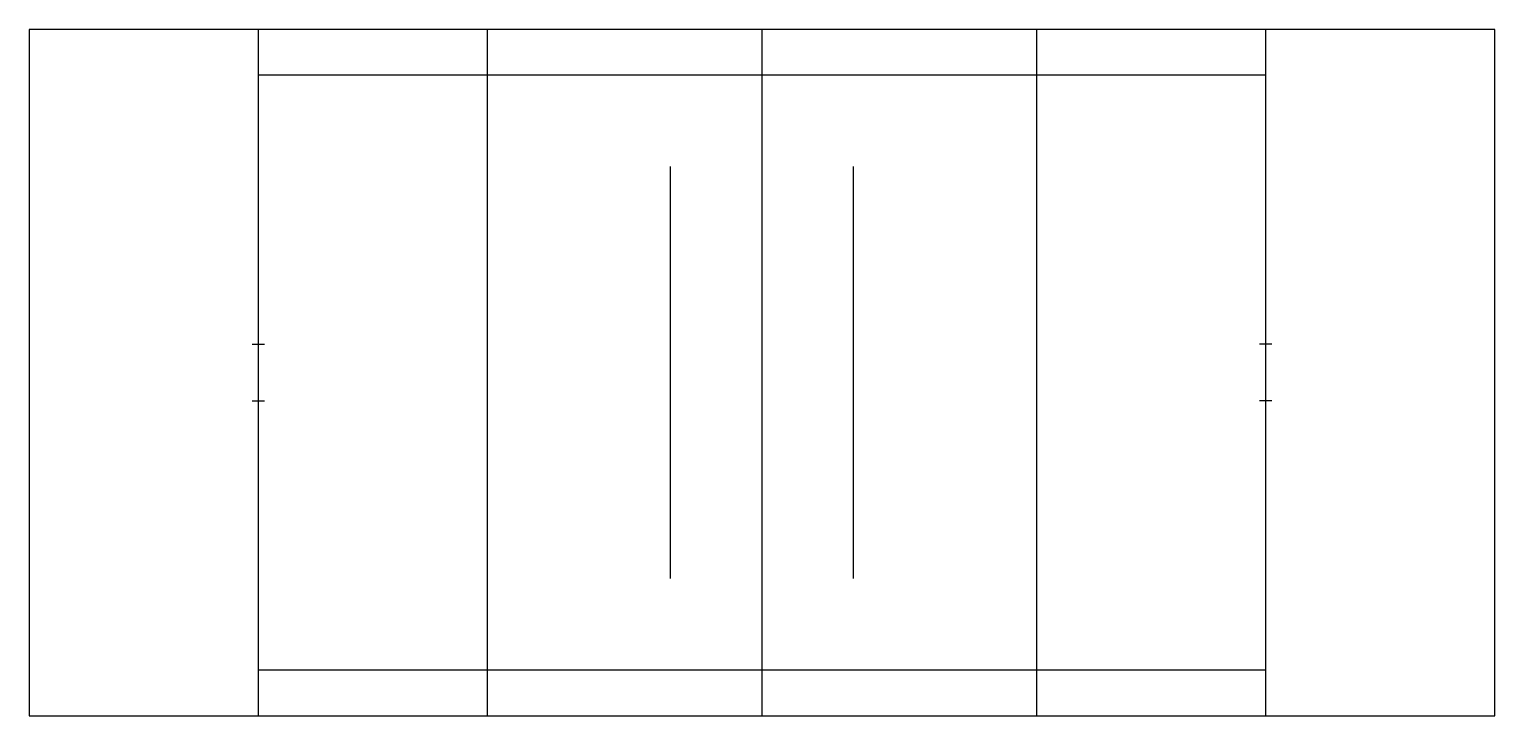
# Model space of a CAD drawing. Header units: millimetres. Extents: x 750 to 894, y 1262 to 1330.
import ezdxf

# ---------------------------------------------------------------- set-up
doc = ezdxf.new("R2010")
doc.units = ezdxf.units.MM
doc.header["$LTSCALE"] = 10
doc.layers.add('Campos_e_Quadras', color=3, linetype='Continuous')

msp = doc.modelspace()

# ---------------------------------------------------------------- linework, layer by layer
at = {"layer": 'Campos_e_Quadras'}
for p, q in [((894.06, 1329.98), (750.06, 1329.98)), ((750.06, 1329.98), (750.06, 1262.48)), ((772.56, 1329.98), (772.56, 1262.48)), ((795.06, 1329.98), (795.06, 1262.48)), ((822.06, 1262.48), (822.06, 1329.98)), ((849.06, 1262.48), (849.06, 1329.98)), ((871.56, 1262.48), (871.56, 1329.98)), ((894.06, 1262.48), (894.06, 1329.98)), ((871.56, 1325.48), (772.56, 1325.48)), ((813.06, 1275.98), (813.06, 1316.48)), ((831.06, 1275.98), (831.06, 1316.48)), ((772.56, 1266.98), (871.56, 1266.98)), ((750.06, 1262.48), (894.06, 1262.48))]:
    msp.add_line(p, q, dxfattribs=at)
for points in [[(771.96, 1299.01), (773.16, 1299.01)], [(872.16, 1299.01), (870.96, 1299.01)], [(771.96, 1293.46), (773.16, 1293.46)], [(872.16, 1293.46), (870.96, 1293.46)]]:
    msp.add_lwpolyline(points, dxfattribs=at)

doc.saveas('drawing.dxf')
